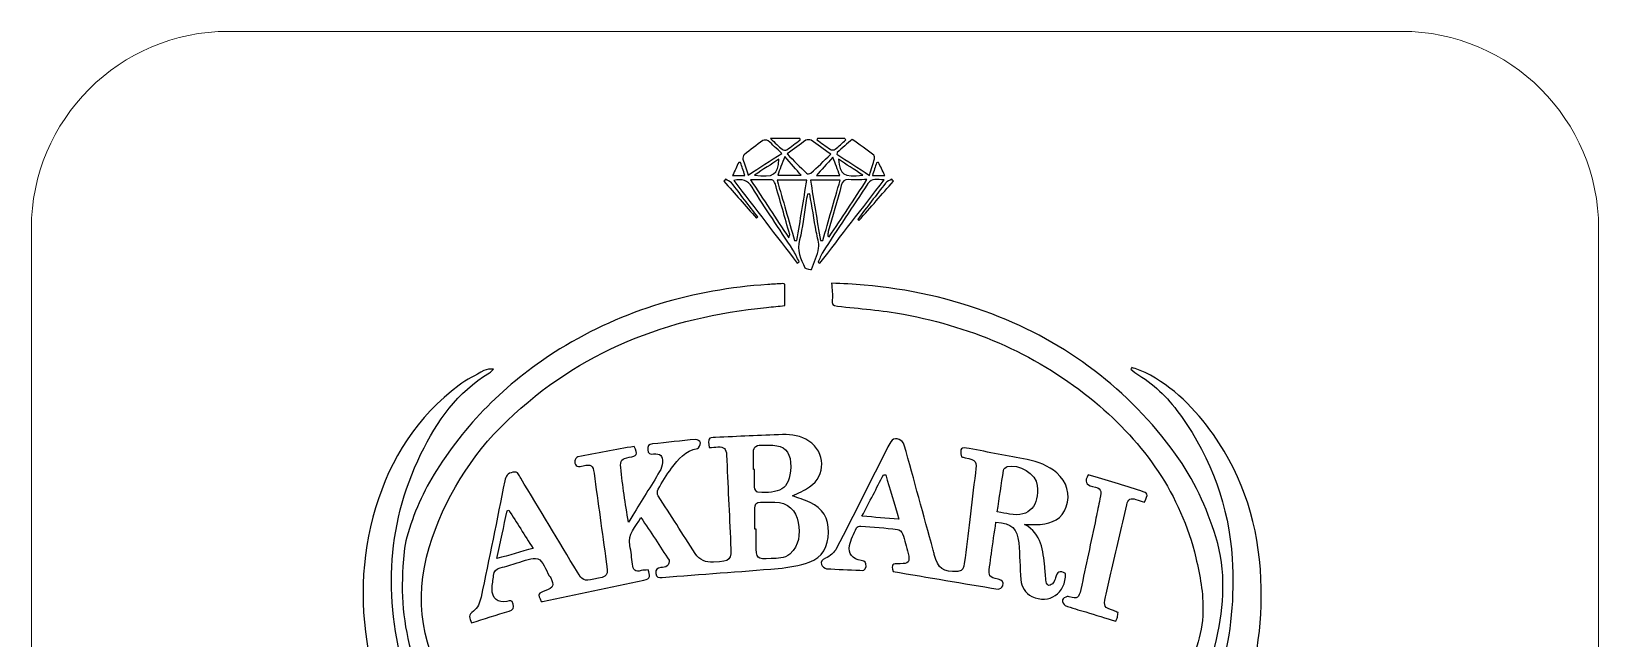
# Model space of a CAD drawing. Header units: millimetres. Extents: x -397.7 to -347.9, y -110.1 to -60.3.
# Drawn here: x -397.68 to -347.88, y -79.57 to -60.28 of the extents above; entities that cross this region are included whole.
import ezdxf

# ---------------------------------------------------------------- set-up
doc = ezdxf.new("R2010")
doc.units = ezdxf.units.MM
doc.header["$MEASUREMENT"] = 0
doc.layers.add('Layer 1', color=7, linetype='Continuous')

msp = doc.modelspace()

# ---------------------------------------------------------------- linework, layer by layer
at = {"layer": 'Layer 1', "color": 250, "lineweight": 18}
msp.add_open_spline([(-391.4236, -60.2835), (-391.4236, -60.2835), (-354.1362, -60.2835), (-354.1362, -60.2835), (-350.6903, -60.2835), (-347.8799, -63.0939), (-347.8799, -66.5398), (-347.8799, -66.5398), (-347.8799, -103.8272), (-347.8799, -103.8272), (-347.8799, -107.2731), (-350.6903, -110.0835), (-354.1362, -110.0835), (-354.1362, -110.0835), (-391.4236, -110.0835), (-391.4236, -110.0835), (-394.8695, -110.0835), (-397.6799, -107.2731), (-397.6799, -103.8272), (-397.6799, -103.8272), (-397.6799, -66.5398), (-397.6799, -66.5398), (-397.6799, -63.0939), (-394.8695, -60.2835), (-391.4236, -60.2835)], degree=3, knots=[0, 0, 0, 0, 0.125, 0.125, 0.125, 0.25, 0.25, 0.25, 0.375, 0.375, 0.375, 0.5, 0.5, 0.5, 0.625, 0.625, 0.625, 0.75, 0.75, 0.75, 0.875, 0.875, 0.875, 1, 1, 1, 1], dxfattribs=at)
msp.add_open_spline([(-391.4236, -60.2835), (-391.4236, -60.2835), (-354.1362, -60.2835), (-354.1362, -60.2835), (-350.6903, -60.2835), (-347.8799, -63.0939), (-347.8799, -66.5398), (-347.8799, -66.5398), (-347.8799, -103.8272), (-347.8799, -103.8272), (-347.8799, -107.2731), (-350.6903, -110.0835), (-354.1362, -110.0835), (-354.1362, -110.0835), (-391.4236, -110.0835), (-391.4236, -110.0835), (-394.8695, -110.0835), (-397.6799, -107.2731), (-397.6799, -103.8272), (-397.6799, -103.8272), (-397.6799, -66.5398), (-397.6799, -66.5398), (-397.6799, -63.0939), (-394.8695, -60.2835), (-391.4236, -60.2835)], degree=3, knots=[0, 0, 0, 0, 0.125, 0.125, 0.125, 0.25, 0.25, 0.25, 0.375, 0.375, 0.375, 0.5, 0.5, 0.5, 0.625, 0.625, 0.625, 0.75, 0.75, 0.75, 0.875, 0.875, 0.875, 1, 1, 1, 1], dxfattribs=at)
at = {"layer": 'Layer 1', "color": 240}
for points, knots in [([(-373.8377, -64.1591), (-374.206, -64.3972), (-374.538, -64.6121), (-374.8985, -64.8457), (-374.9659, -64.6555), (-375.0265, -64.5036), (-375.0708, -64.3469), (-375.0828, -64.3051), (-375.0617, -64.2294), (-375.0287, -64.2028), (-374.8355, -64.0457), (-374.6375, -63.8943), (-374.4333, -63.7518), (-374.3969, -63.7265), (-374.3062, -63.7306), (-374.2719, -63.7584), (-374.1298, -63.8758), (-373.9995, -64.0073), (-373.8377, -64.1591)], [0, 0, 0, 0, 0.1666667, 0.1666667, 0.1666667, 0.3333333, 0.3333333, 0.3333333, 0.5, 0.5, 0.5, 0.6666667, 0.6666667, 0.6666667, 0.8333333, 0.8333333, 0.8333333, 1, 1, 1, 1]), ([(-373.2476, -63.7301), (-373.3907, -63.8354), (-373.5306, -63.9454), (-373.6797, -64.0424), (-373.7121, -64.0641), (-373.7907, -64.056), (-373.8224, -64.0301), (-373.9382, -63.936), (-374.0432, -63.828), (-374.1944, -63.6859), (-373.8439, -63.6859), (-373.5546, -63.6859), (-373.2651, -63.6859), (-373.2594, -63.7007), (-373.2533, -63.7154), (-373.2476, -63.7301)], [0, 0, 0, 0, 0.2, 0.2, 0.2, 0.4, 0.4, 0.4, 0.6, 0.6, 0.6, 0.8, 0.8, 0.8, 1, 1, 1, 1]), ([(-373.6662, -64.1734), (-373.4502, -64.0167), (-373.2634, -63.8742), (-373.0679, -63.7445), (-373.0284, -63.7183), (-372.9416, -63.7175), (-372.9022, -63.7437), (-372.7014, -63.8766), (-372.509, -64.0223), (-372.2787, -64.1889), (-372.5001, -64.4005), (-372.701, -64.5981), (-372.9098, -64.7868), (-372.9377, -64.8117), (-373.026, -64.8143), (-373.051, -64.7905), (-373.2549, -64.5961), (-373.4504, -64.3923), (-373.6662, -64.1734)], [0, 0, 0, 0, 0.1666667, 0.1666667, 0.1666667, 0.3333333, 0.3333333, 0.3333333, 0.5, 0.5, 0.5, 0.6666667, 0.6666667, 0.6666667, 0.8333333, 0.8333333, 0.8333333, 1, 1, 1, 1]), ([(-372.7026, -63.6835), (-372.4123, -63.6835), (-372.1221, -63.6835), (-371.832, -63.6835), (-371.8223, -63.6995), (-371.8131, -63.7154), (-371.8034, -63.7314), (-371.9142, -63.8321), (-372.0198, -63.9397), (-372.1388, -64.0293), (-372.1744, -64.056), (-372.2615, -64.0526), (-372.3022, -64.0269), (-372.4469, -63.9352), (-372.582, -63.828), (-372.7205, -63.7265), (-372.7146, -63.7122), (-372.7087, -63.6979), (-372.7026, -63.6835)], [0, 0, 0, 0, 0.1666667, 0.1666667, 0.1666667, 0.3333333, 0.3333333, 0.3333333, 0.5, 0.5, 0.5, 0.6666667, 0.6666667, 0.6666667, 0.8333333, 0.8333333, 0.8333333, 1, 1, 1, 1]), ([(-372.0901, -64.1836), (-372.0781, -64.1434), (-372.0785, -64.1349), (-372.0741, -64.1313), (-371.915, -63.9917), (-371.7555, -63.8522), (-371.5961, -63.713), (-371.3683, -63.8812), (-371.1393, -64.0477), (-370.9152, -64.2205), (-370.8916, -64.2384), (-370.8828, -64.2974), (-370.892, -64.3314), (-370.9336, -64.4905), (-370.9839, -64.6477), (-371.0465, -64.8567), (-371.4116, -64.621), (-371.7488, -64.4037), (-372.0901, -64.1836)], [0, 0, 0, 0, 0.1666667, 0.1666667, 0.1666667, 0.3333333, 0.3333333, 0.3333333, 0.5, 0.5, 0.5, 0.6666667, 0.6666667, 0.6666667, 0.8333333, 0.8333333, 0.8333333, 1, 1, 1, 1]), ([(-375.0067, -64.8617), (-375.151, -64.8617), (-375.2518, -64.8617), (-375.3974, -64.8617), (-375.3255, -64.7066), (-375.2654, -64.5768), (-375.2049, -64.4468), (-375.1844, -64.4476), (-375.1641, -64.4484), (-375.1437, -64.4492), (-375.1019, -64.5748), (-375.0604, -64.7), (-375.0067, -64.8617)], [0, 0, 0, 0, 0.25, 0.25, 0.25, 0.5, 0.5, 0.5, 0.75, 0.75, 0.75, 1, 1, 1, 1]), ([(-374.7053, -64.851), (-374.4201, -64.6652), (-374.1817, -64.5106), (-373.9246, -64.3437), (-373.9543, -64.8384), (-374.096, -64.9329), (-374.7053, -64.851)], [0, 0, 0, 0, 0.5, 0.5, 0.5, 1, 1, 1, 1]), ([(-373.7433, -64.2535), (-373.5415, -64.4864), (-373.3774, -64.6755), (-373.2206, -64.8559), (-373.4333, -64.8559), (-373.6821, -64.8559), (-373.9653, -64.8559), (-373.8959, -64.6677), (-373.8312, -64.4921), (-373.7433, -64.2535)], [0, 0, 0, 0, 0.3333333, 0.3333333, 0.3333333, 0.6666667, 0.6666667, 0.6666667, 1, 1, 1, 1]), ([(-372.2104, -64.2818), (-372.1317, -64.4918), (-372.0672, -64.6636), (-371.9934, -64.8609), (-372.2751, -64.8609), (-372.5246, -64.8609), (-372.7357, -64.8609), (-372.5779, -64.6874), (-372.41, -64.502), (-372.2104, -64.2818)], [0, 0, 0, 0, 0.3333333, 0.3333333, 0.3333333, 0.6666667, 0.6666667, 0.6666667, 1, 1, 1, 1]), ([(-371.2604, -64.8518), (-371.8738, -64.9247), (-371.9905, -64.8453), (-372.0366, -64.3411), (-371.7792, -64.5106), (-371.5442, -64.6652), (-371.2604, -64.8518)], [0, 0, 0, 0, 0.5, 0.5, 0.5, 1, 1, 1, 1]), ([(-370.559, -64.8604), (-370.7154, -64.8604), (-370.822, -64.8604), (-370.9576, -64.8604), (-370.9083, -64.7099), (-370.8668, -64.5821), (-370.8257, -64.4549), (-370.8045, -64.4508), (-370.7837, -64.4471), (-370.7626, -64.4434), (-370.6997, -64.5719), (-370.6371, -64.7008), (-370.559, -64.8604)], [0, 0, 0, 0, 0.25, 0.25, 0.25, 0.5, 0.5, 0.5, 0.75, 0.75, 0.75, 1, 1, 1, 1]), ([(-375.6259, -64.9815), (-375.5622, -65.0184), (-375.4805, -65.0404), (-375.438, -65.0942), (-375.1536, -65.4518), (-374.8775, -65.8164), (-374.599, -66.1785), (-374.6134, -66.1909), (-374.6277, -66.2033), (-374.6421, -66.2155), (-374.9858, -65.8246), (-375.3296, -65.4333), (-375.6735, -65.0425), (-375.6574, -65.0221), (-375.6417, -65.0021), (-375.6259, -64.9815)], [0, 0, 0, 0, 0.2, 0.2, 0.2, 0.4, 0.4, 0.4, 0.6, 0.6, 0.6, 0.8, 0.8, 0.8, 1, 1, 1, 1]), ([(-375.3628, -65.0241), (-375.0804, -64.9512), (-374.9204, -65.0123), (-374.7806, -65.2353), (-374.3611, -65.906), (-373.9132, -66.5592), (-373.4808, -67.2222), (-373.4034, -67.3408), (-373.3484, -67.4743), (-373.2833, -67.6011), (-373.3039, -67.6143), (-373.3243, -67.6275), (-373.3449, -67.6408), (-374.0117, -66.7762), (-374.6783, -65.9117), (-375.3628, -65.0241)], [0, 0, 0, 0, 0.2, 0.2, 0.2, 0.4, 0.4, 0.4, 0.6, 0.6, 0.6, 0.8, 0.8, 0.8, 1, 1, 1, 1]), ([(-373.6118, -66.8437), (-374.0233, -66.2194), (-374.408, -65.6359), (-374.829, -64.9971), (-374.5647, -64.9971), (-374.356, -64.9918), (-374.1482, -65.0029), (-374.1115, -65.0045), (-374.06, -65.0707), (-374.0467, -65.1167), (-373.8887, -65.6548), (-373.7369, -66.1952), (-373.5842, -66.7351), (-373.5813, -66.7462), (-373.5903, -66.761), (-373.6118, -66.8437)], [0, 0, 0, 0, 0.2, 0.2, 0.2, 0.4, 0.4, 0.4, 0.6, 0.6, 0.6, 0.8, 0.8, 0.8, 1, 1, 1, 1]), ([(-373.9838, -65.0048), (-373.6596, -65.0048), (-373.3715, -65.0048), (-373.039, -65.0048), (-373.1459, -65.6564), (-373.2498, -66.2899), (-373.3537, -66.9234), (-373.3796, -66.9242), (-373.4055, -66.9251), (-373.4312, -66.9259), (-373.6133, -66.2929), (-373.7956, -65.66), (-373.9838, -65.0048)], [0, 0, 0, 0, 0.25, 0.25, 0.25, 0.5, 0.5, 0.5, 0.75, 0.75, 0.75, 1, 1, 1, 1]), ([(-372.9262, -65.0102), (-372.6023, -65.0102), (-372.3094, -65.0102), (-371.9799, -65.0102), (-372.1693, -65.6666), (-372.3506, -66.2962), (-372.5321, -66.9259), (-372.557, -66.9267), (-372.5822, -66.9273), (-372.6072, -66.9277), (-372.7123, -66.2955), (-372.8174, -65.6634), (-372.9262, -65.0102)], [0, 0, 0, 0, 0.25, 0.25, 0.25, 0.5, 0.5, 0.5, 0.75, 0.75, 0.75, 1, 1, 1, 1]), ([(-370.5806, -64.9992), (-371.2863, -65.9133), (-371.9559, -66.7818), (-372.6256, -67.6499), (-372.6443, -67.6397), (-372.6632, -67.6295), (-372.6819, -67.6191), (-372.6328, -67.5101), (-372.5972, -67.3921), (-372.5327, -67.2933), (-372.0589, -66.5662), (-371.578, -65.8437), (-371.1014, -65.1183), (-370.9771, -64.9287), (-370.8057, -65.0029), (-370.5806, -64.9992)], [0, 0, 0, 0, 0.2, 0.2, 0.2, 0.4, 0.4, 0.4, 0.6, 0.6, 0.6, 0.8, 0.8, 0.8, 1, 1, 1, 1]), ([(-371.1289, -64.993), (-371.553, -65.6359), (-371.9394, -66.2219), (-372.3262, -66.8079), (-372.3427, -66.8019), (-372.3589, -66.7954), (-372.3754, -66.789), (-372.3698, -66.7404), (-372.3702, -66.6903), (-372.3573, -66.6438), (-372.2204, -66.1562), (-372.0781, -65.6703), (-371.9446, -65.1821), (-371.9082, -65.049), (-371.8495, -64.9804), (-371.7004, -64.9906), (-371.5275, -65.0021), (-371.3531, -64.993), (-371.1289, -64.993)], [0, 0, 0, 0, 0.1666667, 0.1666667, 0.1666667, 0.3333333, 0.3333333, 0.3333333, 0.5, 0.5, 0.5, 0.6666667, 0.6666667, 0.6666667, 0.8333333, 0.8333333, 0.8333333, 1, 1, 1, 1]), ([(-371.4231, -66.2539), (-371.1286, -65.8699), (-370.8372, -65.484), (-370.5372, -65.1047), (-370.4912, -65.0466), (-370.4064, -65.0196), (-370.3398, -64.9783), (-370.3225, -65), (-370.3057, -65.0221), (-370.2886, -65.0438), (-370.6539, -65.4599), (-371.0191, -65.8757), (-371.3843, -66.2921), (-371.3971, -66.2793), (-371.4103, -66.2665), (-371.4231, -66.2539)], [0, 0, 0, 0, 0.2, 0.2, 0.2, 0.4, 0.4, 0.4, 0.6, 0.6, 0.6, 0.8, 0.8, 0.8, 1, 1, 1, 1]), ([(-372.9472, -65.4485), (-372.8777, -65.8499), (-372.8079, -66.2512), (-372.739, -66.6527), (-372.7097, -66.8239), (-372.64, -67.0024), (-372.6654, -67.1654), (-372.7018, -67.3981), (-372.8063, -67.6206), (-372.895, -67.8421), (-372.8989, -67.8522), (-373.0764, -67.8325), (-373.0981, -67.7891), (-373.2373, -67.5124), (-373.3636, -67.2418), (-373.2705, -66.8998), (-373.1667, -66.5196), (-373.1365, -66.1196), (-373.0727, -65.7284), (-373.0575, -65.635), (-373.0356, -65.5429), (-373.0168, -65.4505), (-372.9936, -65.4501), (-372.9704, -65.4493), (-372.9472, -65.4485)], [0, 0, 0, 0, 0.125, 0.125, 0.125, 0.25, 0.25, 0.25, 0.375, 0.375, 0.375, 0.5, 0.5, 0.5, 0.625, 0.625, 0.625, 0.75, 0.75, 0.75, 0.875, 0.875, 0.875, 1, 1, 1, 1]), ([(-372.2523, -68.2833), (-371.9042, -68.3015), (-371.5581, -68.3081), (-371.2142, -68.3393), (-369.8227, -68.4661), (-368.4675, -68.7605), (-367.1599, -69.2592), (-364.777, -70.1682), (-362.8252, -71.6456), (-361.3242, -73.7094), (-360.7424, -74.5092), (-360.3405, -75.3974), (-360.0426, -76.3408), (-359.6997, -77.4279), (-359.7929, -78.5109), (-360.0191, -79.5949), (-360.322, -81.0461), (-361.1021, -82.2419), (-362.0412, -83.357), (-362.8221, -84.2842), (-363.7367, -85.0529), (-364.6998, -85.7795), (-365.9758, -86.7423), (-367.2327, -87.7313), (-368.481, -88.7295), (-369.4793, -89.5279), (-370.458, -90.3516), (-371.435, -91.1765), (-371.7099, -91.4083), (-371.943, -91.6889), (-372.2071, -91.9345), (-372.3538, -92.0704), (-372.3419, -92.1807), (-372.2492, -92.3469), (-371.6442, -93.4315), (-371.3951, -94.5876), (-371.5973, -95.8249), (-371.7504, -96.76), (-372.1711, -97.5757), (-372.727, -98.3295), (-372.8059, -98.4369), (-372.9107, -98.4333), (-372.9886, -98.3289), (-373.6159, -97.4906), (-374.0621, -96.5746), (-374.1677, -95.5183), (-374.2823, -94.373), (-374.0182, -93.3076), (-373.4599, -92.3114), (-373.3829, -92.174), (-373.3738, -92.0797), (-373.4946, -91.9702), (-374.225, -91.3076), (-374.9213, -90.6029), (-375.687, -89.984), (-377.4924, -88.5246), (-379.3239, -87.0966), (-381.1584, -85.6738), (-381.813, -85.1662), (-382.4773, -84.6732), (-383.0444, -84.066), (-384.0799, -82.957), (-385.0203, -81.7856), (-385.5084, -80.3143), (-385.8364, -79.3252), (-385.9482, -78.3122), (-385.8716, -77.2772), (-385.8486, -76.9666), (-385.8338, -76.6478), (-385.7511, -76.3505), (-385.5422, -75.5979), (-385.22, -74.8875), (-384.8047, -74.2267), (-383.8031, -72.6333), (-382.4796, -71.3585), (-380.8828, -70.3716), (-378.8596, -69.1212), (-376.6405, -68.4852), (-374.2772, -68.3229), (-374.1176, -68.3119), (-373.958, -68.303), (-373.7982, -68.295), (-373.779, -68.2939), (-373.7593, -68.3053), (-373.7436, -68.3096), (-373.7436, -68.532), (-373.7436, -68.7497), (-373.7436, -68.9927), (-373.9251, -69.0113), (-374.1216, -69.0317), (-374.3183, -69.0511), (-377.4541, -69.3595), (-380.2579, -70.4398), (-382.5591, -72.6487), (-383.7282, -73.7712), (-384.5573, -75.1124), (-385.0347, -76.6714), (-385.5513, -78.3584), (-385.2666, -79.9048), (-384.3045, -81.3594), (-383.3848, -82.7501), (-382.2249, -83.9131), (-380.9124, -84.9223), (-379.3312, -86.138), (-377.6959, -87.2837), (-376.1349, -88.5246), (-375.0539, -89.3838), (-374.0595, -90.3516), (-373.026, -91.2712), (-372.975, -91.3164), (-372.923, -91.3608), (-372.862, -91.4138), (-372.5115, -91.0902), (-372.1648, -90.7816), (-371.8307, -90.4599), (-370.5251, -89.2027), (-369.0892, -88.1093), (-367.6215, -87.0516), (-366.2231, -86.0437), (-364.8249, -85.0322), (-363.5625, -83.8516), (-362.6087, -82.9598), (-361.7514, -81.9861), (-361.1068, -80.8423), (-360.7339, -80.1801), (-360.4718, -79.4627), (-360.4531, -78.7084), (-360.439, -78.1415), (-360.545, -77.5591), (-360.6785, -77.0029), (-361.1636, -74.9791), (-362.3125, -73.3696), (-363.8915, -72.0525), (-365.661, -70.576), (-367.7114, -69.6919), (-369.9629, -69.2691), (-370.6566, -69.1387), (-371.3652, -69.0874), (-372.068, -69.0109), (-372.2148, -68.9949), (-372.2532, -68.9577), (-372.2334, -68.8058), (-372.2127, -68.6456), (-372.2427, -68.479), (-372.2523, -68.2833)], [0, 0, 0, 0, 0.0208333, 0.0208333, 0.0208333, 0.0416667, 0.0416667, 0.0416667, 0.0625, 0.0625, 0.0625, 0.0833333, 0.0833333, 0.0833333, 0.1041667, 0.1041667, 0.1041667, 0.125, 0.125, 0.125, 0.1458333, 0.1458333, 0.1458333, 0.1666667, 0.1666667, 0.1666667, 0.1875, 0.1875, 0.1875, 0.2083333, 0.2083333, 0.2083333, 0.2291667, 0.2291667, 0.2291667, 0.25, 0.25, 0.25, 0.2708333, 0.2708333, 0.2708333, 0.2916667, 0.2916667, 0.2916667, 0.3125, 0.3125, 0.3125, 0.3333333, 0.3333333, 0.3333333, 0.3541667, 0.3541667, 0.3541667, 0.375, 0.375, 0.375, 0.3958333, 0.3958333, 0.3958333, 0.4166667, 0.4166667, 0.4166667, 0.4375, 0.4375, 0.4375, 0.4583333, 0.4583333, 0.4583333, 0.4791667, 0.4791667, 0.4791667, 0.5, 0.5, 0.5, 0.5208333, 0.5208333, 0.5208333, 0.5416667, 0.5416667, 0.5416667, 0.5625, 0.5625, 0.5625, 0.5833333, 0.5833333, 0.5833333, 0.6041667, 0.6041667, 0.6041667, 0.625, 0.625, 0.625, 0.6458333, 0.6458333, 0.6458333, 0.6666667, 0.6666667, 0.6666667, 0.6875, 0.6875, 0.6875, 0.7083333, 0.7083333, 0.7083333, 0.7291667, 0.7291667, 0.7291667, 0.75, 0.75, 0.75, 0.7708333, 0.7708333, 0.7708333, 0.7916667, 0.7916667, 0.7916667, 0.8125, 0.8125, 0.8125, 0.8333333, 0.8333333, 0.8333333, 0.8541667, 0.8541667, 0.8541667, 0.875, 0.875, 0.875, 0.8958333, 0.8958333, 0.8958333, 0.9166667, 0.9166667, 0.9166667, 0.9375, 0.9375, 0.9375, 0.9583333, 0.9583333, 0.9583333, 0.9791667, 0.9791667, 0.9791667, 1, 1, 1, 1]), ([(-380.0322, -93.0108), (-379.7743, -92.6962), (-379.5168, -92.3813), (-379.2358, -92.0384), (-379.4155, -91.9986), (-379.5666, -91.9649), (-379.7176, -91.9309), (-380.7111, -91.7096), (-381.6604, -91.3887), (-382.4381, -90.6953), (-382.8928, -90.2902), (-383.1738, -89.7971), (-383.1805, -89.1672), (-383.1812, -89.0913), (-383.2494, -88.9905), (-383.3162, -88.9442), (-384.9283, -87.8229), (-385.59, -86.2516), (-385.5151, -84.3286), (-385.5143, -84.3088), (-385.5048, -84.2893), (-385.4943, -84.2512), (-385.4313, -84.2464), (-385.3642, -84.2397), (-385.2974, -84.2373), (-385.23, -84.2345), (-385.1624, -84.2366), (-385.0394, -84.2366), (-385.1, -84.1275), (-385.1291, -84.0551), (-385.1751, -83.9957), (-386.0364, -82.8843), (-386.6276, -81.647), (-386.9152, -80.2685), (-387.2556, -78.6378), (-387.2206, -77.0086), (-386.7425, -75.4185), (-386.2719, -73.8536), (-385.4215, -72.5116), (-384.09, -71.5191), (-383.8469, -71.3378), (-383.5675, -71.2037), (-383.2994, -71.0583), (-383.2133, -71.0118), (-383.1091, -70.999), (-382.9911, -71.013), (-383.035, -71.0524), (-383.0736, -71.1001), (-383.1232, -71.1298), (-384.1434, -71.7392), (-384.7919, -72.6651), (-385.2993, -73.7042), (-386.4491, -76.06), (-386.483, -78.4877), (-385.7223, -80.9537), (-385.4127, -81.9578), (-384.9333, -82.8818), (-384.2947, -83.7198), (-384.2704, -83.7519), (-384.252, -83.7887), (-384.2114, -83.8544), (-384.3472, -83.8645), (-384.463, -83.8601), (-384.5711, -83.8872), (-384.6254, -83.9008), (-384.7088, -83.9761), (-384.7054, -84.0169), (-384.6334, -84.8041), (-384.6424, -85.6056), (-384.3443, -86.3566), (-383.9886, -87.253), (-383.3716, -87.9355), (-382.581, -88.4687), (-382.4574, -88.5518), (-382.3837, -88.6341), (-382.3663, -88.7926), (-382.2621, -89.7418), (-381.6968, -90.3769), (-380.9048, -90.8243), (-380.1624, -91.2437), (-379.3632, -91.5235), (-378.517, -91.6585), (-378.4612, -91.6673), (-378.4089, -91.6984), (-378.3113, -91.7363), (-378.6392, -91.9765), (-378.9561, -92.1679), (-379.1265, -92.5403), (-378.9108, -92.5856), (-378.7151, -92.6163), (-378.5256, -92.6682), (-378.2579, -92.7419), (-377.9961, -92.8365), (-377.7288, -92.9112), (-377.589, -92.95), (-377.5448, -93.0142), (-377.5683, -93.1638), (-377.6397, -93.6166), (-377.6199, -94.0676), (-377.4612, -94.5017), (-377.2885, -94.9745), (-376.9825, -95.3438), (-376.5546, -95.6107), (-376.5144, -95.6358), (-376.4795, -95.6686), (-376.4314, -95.7067), (-376.7696, -96.0734), (-377.0552, -96.4611), (-377.1386, -96.9729), (-376.9174, -97.0102), (-376.7048, -97.0318), (-376.4996, -97.0832), (-375.7403, -97.2734), (-375.225, -97.7618), (-374.8118, -98.4116), (-374.465, -98.9571), (-374.0371, -99.4473), (-373.4947, -99.8188), (-373.0019, -100.1563), (-372.7301, -100.1512), (-372.2367, -99.8196), (-371.6405, -99.4194), (-371.2006, -98.8687), (-370.8217, -98.2786), (-370.38, -97.59), (-369.7799, -97.1788), (-368.9867, -97.0305), (-368.9182, -97.0181), (-368.8484, -97.015), (-368.7791, -97.0086), (-368.7196, -97.003), (-368.6598, -96.999), (-368.577, -96.9926), (-368.6832, -96.4722), (-368.9411, -96.0642), (-369.2647, -95.7462), (-368.9957, -95.4708), (-368.7056, -95.2358), (-368.4946, -94.9441), (-368.1557, -94.4754), (-368.0822, -93.9246), (-368.1347, -93.352), (-368.177, -92.8853), (-368.2577, -92.998), (-367.8013, -92.8442), (-367.4608, -92.7295), (-367.1023, -92.6682), (-366.752, -92.5824), (-366.7075, -92.5711), (-366.6649, -92.5536), (-366.6092, -92.5347), (-366.7655, -92.1647), (-367.0871, -91.9773), (-367.4252, -91.7355), (-367.3066, -91.694), (-367.2418, -91.6609), (-367.1735, -91.6488), (-366.2604, -91.491), (-365.3943, -91.1968), (-364.6143, -90.6945), (-363.919, -90.247), (-363.4358, -89.6383), (-363.36, -88.7783), (-363.3472, -88.6336), (-363.2772, -88.5622), (-363.1668, -88.4878), (-362.3529, -87.9375), (-361.7202, -87.2334), (-361.3605, -86.3072), (-361.1327, -85.7211), (-361.1165, -85.0974), (-361.0477, -84.4832), (-361.0441, -84.4488), (-361.0446, -84.4136), (-361.0433, -84.3789), (-361.0382, -84.2271), (-360.9745, -84.031), (-361.0456, -83.9363), (-361.1111, -83.8496), (-361.3221, -83.8724), (-361.4973, -83.842), (-361.4637, -83.7839), (-361.4357, -83.7249), (-361.3981, -83.6732), (-359.9563, -81.689), (-359.3765, -79.4652), (-359.5255, -77.0299), (-359.6278, -75.3657), (-360.187, -73.8692), (-361.1384, -72.5137), (-361.5037, -71.9929), (-361.9408, -71.537), (-362.4939, -71.205), (-362.5826, -71.1517), (-362.6606, -71.0797), (-362.7432, -71.0164), (-362.7317, -70.9966), (-362.72, -70.977), (-362.7085, -70.9571), (-362.5695, -71.0109), (-362.4252, -71.0543), (-362.2921, -71.1203), (-361.3818, -71.5698), (-360.7012, -72.2744), (-360.1225, -73.0908), (-359.149, -74.4652), (-358.6871, -76.0041), (-358.6104, -77.6782), (-358.5417, -79.176), (-358.7638, -80.6162), (-359.3581, -81.9954), (-359.6619, -82.701), (-360.0506, -83.3562), (-360.5274, -83.9594), (-360.5805, -84.0263), (-360.6213, -84.1028), (-360.6948, -84.2169), (-360.5122, -84.2288), (-360.3783, -84.2374), (-360.1864, -84.2501), (-360.2102, -84.6803), (-360.1977, -85.1122), (-360.2645, -85.5316), (-360.4894, -86.9512), (-361.1696, -88.1003), (-362.3753, -88.9126), (-362.5011, -88.9973), (-362.5551, -89.086), (-362.5554, -89.2487), (-362.5575, -89.837), (-362.8472, -90.2941), (-363.2692, -90.6772), (-363.9469, -91.2924), (-364.7677, -91.6209), (-365.6393, -91.8423), (-365.9127, -91.9118), (-366.1893, -91.9673), (-366.4946, -92.0357), (-366.2172, -92.3738), (-365.957, -92.6907), (-365.6561, -93.0574), (-365.7952, -93.0662), (-365.8651, -93.075), (-365.9351, -93.0745), (-366.3691, -93.0683), (-366.7939, -93.1162), (-367.1995, -93.2832), (-367.327, -93.336), (-367.3821, -93.4043), (-367.3653, -93.5665), (-367.279, -94.415), (-367.4349, -95.1898), (-368.1118, -95.7841), (-368.1587, -95.8252), (-368.2125, -95.8577), (-368.2617, -95.8963), (-368.3091, -95.9336), (-368.3547, -95.9736), (-368.3979, -96.0099), (-368.2666, -96.2166), (-368.141, -96.4067), (-368.0239, -96.6018), (-367.978, -96.679), (-367.9452, -96.7648), (-367.916, -96.8498), (-367.7846, -97.2348), (-367.8328, -97.3172), (-368.2221, -97.397), (-368.7237, -97.5001), (-369.2192, -97.6395), (-369.6004, -97.9944), (-369.8198, -98.1986), (-369.9729, -98.4739), (-370.1567, -98.7166), (-370.6067, -99.312), (-371.0858, -99.8814), (-371.7112, -100.3022), (-371.905, -100.4325), (-372.1327, -100.5116), (-372.3446, -100.6156), (-372.7014, -100.7901), (-373.0479, -100.7466), (-373.4113, -100.6118), (-374.0326, -100.3817), (-374.5136, -99.9685), (-374.933, -99.4803), (-375.2629, -99.0962), (-375.5723, -98.6925), (-375.865, -98.2794), (-376.0942, -97.9565), (-376.4037, -97.7542), (-376.7555, -97.6196), (-377.052, -97.5057), (-377.3654, -97.4302), (-377.677, -97.3643), (-377.8233, -97.3331), (-377.857, -97.2662), (-377.8541, -97.1389), (-377.847, -96.8328), (-377.7094, -96.5778), (-377.5436, -96.3335), (-377.474, -96.2312), (-377.3993, -96.1321), (-377.4227, -96.1127), (-377.5817, -95.902), (-377.7388, -95.6898), (-377.9001, -95.4812), (-378.3407, -94.9101), (-378.4253, -94.2509), (-378.3635, -93.5622), (-378.35, -93.412), (-378.3983, -93.3376), (-378.5168, -93.2897), (-378.9218, -93.1258), (-379.3457, -93.0659), (-379.7802, -93.0687), (-379.857, -93.0691), (-379.9339, -93.0687), (-380.0108, -93.0687), (-380.0179, -93.0495), (-380.025, -93.0299), (-380.0322, -93.0108)], [0, 0, 0, 0, 0.0093458, 0.0093458, 0.0093458, 0.0186916, 0.0186916, 0.0186916, 0.0280374, 0.0280374, 0.0280374, 0.0373832, 0.0373832, 0.0373832, 0.046729, 0.046729, 0.046729, 0.0560748, 0.0560748, 0.0560748, 0.0654206, 0.0654206, 0.0654206, 0.0747664, 0.0747664, 0.0747664, 0.0841121, 0.0841121, 0.0841121, 0.0934579, 0.0934579, 0.0934579, 0.1028037, 0.1028037, 0.1028037, 0.1121495, 0.1121495, 0.1121495, 0.1214953, 0.1214953, 0.1214953, 0.1308411, 0.1308411, 0.1308411, 0.1401869, 0.1401869, 0.1401869, 0.1495327, 0.1495327, 0.1495327, 0.1588785, 0.1588785, 0.1588785, 0.1682243, 0.1682243, 0.1682243, 0.1775701, 0.1775701, 0.1775701, 0.1869159, 0.1869159, 0.1869159, 0.1962617, 0.1962617, 0.1962617, 0.2056075, 0.2056075, 0.2056075, 0.2149533, 0.2149533, 0.2149533, 0.2242991, 0.2242991, 0.2242991, 0.2336449, 0.2336449, 0.2336449, 0.2429907, 0.2429907, 0.2429907, 0.2523364, 0.2523364, 0.2523364, 0.2616822, 0.2616822, 0.2616822, 0.271028, 0.271028, 0.271028, 0.2803738, 0.2803738, 0.2803738, 0.2897196, 0.2897196, 0.2897196, 0.2990654, 0.2990654, 0.2990654, 0.3084112, 0.3084112, 0.3084112, 0.317757, 0.317757, 0.317757, 0.3271028, 0.3271028, 0.3271028, 0.3364486, 0.3364486, 0.3364486, 0.3457944, 0.3457944, 0.3457944, 0.3551402, 0.3551402, 0.3551402, 0.364486, 0.364486, 0.364486, 0.3738318, 0.3738318, 0.3738318, 0.3831776, 0.3831776, 0.3831776, 0.3925234, 0.3925234, 0.3925234, 0.4018692, 0.4018692, 0.4018692, 0.411215, 0.411215, 0.411215, 0.4205607, 0.4205607, 0.4205607, 0.4299065, 0.4299065, 0.4299065, 0.4392523, 0.4392523, 0.4392523, 0.4485981, 0.4485981, 0.4485981, 0.4579439, 0.4579439, 0.4579439, 0.4672897, 0.4672897, 0.4672897, 0.4766355, 0.4766355, 0.4766355, 0.4859813, 0.4859813, 0.4859813, 0.4953271, 0.4953271, 0.4953271, 0.5046729, 0.5046729, 0.5046729, 0.5140187, 0.5140187, 0.5140187, 0.5233645, 0.5233645, 0.5233645, 0.5327103, 0.5327103, 0.5327103, 0.5420561, 0.5420561, 0.5420561, 0.5514019, 0.5514019, 0.5514019, 0.5607477, 0.5607477, 0.5607477, 0.5700935, 0.5700935, 0.5700935, 0.5794393, 0.5794393, 0.5794393, 0.588785, 0.588785, 0.588785, 0.5981308, 0.5981308, 0.5981308, 0.6074766, 0.6074766, 0.6074766, 0.6168224, 0.6168224, 0.6168224, 0.6261682, 0.6261682, 0.6261682, 0.635514, 0.635514, 0.635514, 0.6448598, 0.6448598, 0.6448598, 0.6542056, 0.6542056, 0.6542056, 0.6635514, 0.6635514, 0.6635514, 0.6728972, 0.6728972, 0.6728972, 0.682243, 0.682243, 0.682243, 0.6915888, 0.6915888, 0.6915888, 0.7009346, 0.7009346, 0.7009346, 0.7102804, 0.7102804, 0.7102804, 0.7196262, 0.7196262, 0.7196262, 0.728972, 0.728972, 0.728972, 0.7383178, 0.7383178, 0.7383178, 0.7476636, 0.7476636, 0.7476636, 0.7570093, 0.7570093, 0.7570093, 0.7663551, 0.7663551, 0.7663551, 0.7757009, 0.7757009, 0.7757009, 0.7850467, 0.7850467, 0.7850467, 0.7943925, 0.7943925, 0.7943925, 0.8037383, 0.8037383, 0.8037383, 0.8130841, 0.8130841, 0.8130841, 0.8224299, 0.8224299, 0.8224299, 0.8317757, 0.8317757, 0.8317757, 0.8411215, 0.8411215, 0.8411215, 0.8504673, 0.8504673, 0.8504673, 0.8598131, 0.8598131, 0.8598131, 0.8691589, 0.8691589, 0.8691589, 0.8785047, 0.8785047, 0.8785047, 0.8878505, 0.8878505, 0.8878505, 0.8971963, 0.8971963, 0.8971963, 0.9065421, 0.9065421, 0.9065421, 0.9158879, 0.9158879, 0.9158879, 0.9252336, 0.9252336, 0.9252336, 0.9345794, 0.9345794, 0.9345794, 0.9439252, 0.9439252, 0.9439252, 0.953271, 0.953271, 0.953271, 0.9626168, 0.9626168, 0.9626168, 0.9719626, 0.9719626, 0.9719626, 0.9813084, 0.9813084, 0.9813084, 0.9906542, 0.9906542, 0.9906542, 1, 1, 1, 1]), ([(-376.1385, -73.4997), (-376.1826, -73.2029), (-376.1785, -73.1925), (-375.9372, -73.1814), (-375.2287, -73.1483), (-374.52, -73.1176), (-373.8112, -73.0902), (-373.5144, -73.0787), (-373.2296, -73.1273), (-372.9752, -73.2959), (-372.4404, -73.6499), (-372.4219, -74.3895), (-372.9496, -74.7522), (-373.1191, -74.8686), (-373.3168, -74.9441), (-373.4969, -75.0359), (-373.3163, -75.1031), (-373.1216, -75.1628), (-372.938, -75.2465), (-372.5353, -75.4291), (-372.3411, -75.7471), (-372.3501, -76.1917), (-372.3589, -76.6368), (-372.5353, -76.9933), (-372.9615, -77.1434), (-373.2769, -77.2543), (-373.619, -77.3116), (-373.9534, -77.3403), (-375.1787, -77.4461), (-376.4062, -77.528), (-377.6322, -77.6246), (-377.7449, -77.6337), (-377.817, -77.6422), (-377.8343, -77.499), (-377.8501, -77.3666), (-377.7941, -77.3243), (-377.6779, -77.3118), (-377.6098, -77.3041), (-377.5269, -77.3023), (-377.4806, -77.2627), (-377.4373, -77.2259), (-377.3959, -77.1188), (-377.4183, -77.0836), (-377.7006, -76.6389), (-377.9946, -76.2017), (-378.3117, -75.7231), (-378.4762, -76.0332), (-378.7408, -76.2443), (-378.6626, -76.6109), (-378.6207, -76.8076), (-378.6046, -77.01), (-378.5831, -77.2105), (-378.5646, -77.3851), (-378.4875, -77.4617), (-378.3053, -77.4114), (-378.2342, -77.3921), (-378.1567, -77.3961), (-378.0859, -77.3898), (-378.0135, -77.562), (-377.9919, -77.6723), (-378.2179, -77.7179), (-379.2932, -77.934), (-380.3658, -78.1644), (-381.4396, -78.3893), (-381.4524, -78.392), (-381.4667, -78.3881), (-381.4804, -78.3872), (-381.5955, -78.1412), (-381.5915, -78.1314), (-381.3369, -78.0462), (-381.0934, -77.9644), (-381.0536, -77.8644), (-381.1768, -77.6431), (-381.1904, -77.619), (-381.2064, -77.5959), (-381.2213, -77.5726), (-381.3396, -77.3856), (-381.4208, -77.1015), (-381.5865, -77.0378), (-381.762, -76.9707), (-382.0194, -77.1078), (-382.2389, -77.1648), (-382.4202, -77.2115), (-382.5959, -77.2808), (-382.7784, -77.3226), (-382.9149, -77.3538), (-382.978, -77.4266), (-382.9908, -77.5606), (-383.0046, -77.7056), (-383.038, -77.8499), (-383.0401, -77.9947), (-383.0445, -78.2922), (-382.8609, -78.4423), (-382.569, -78.3869), (-382.4766, -78.3692), (-382.3967, -78.3289), (-382.3656, -78.471), (-382.3372, -78.6005), (-382.3727, -78.6562), (-382.5014, -78.694), (-382.8989, -78.8121), (-383.2923, -78.9435), (-383.6934, -79.0719), (-383.7604, -78.9174), (-383.8072, -78.819), (-383.628, -78.6959), (-383.5049, -78.6111), (-383.4251, -78.4158), (-383.3912, -78.2559), (-383.1302, -77.0254), (-382.8828, -75.7922), (-382.6384, -74.5581), (-382.6072, -74.4011), (-382.5428, -74.3205), (-382.3811, -74.2851), (-382.2033, -74.2461), (-382.1844, -74.3851), (-382.1294, -74.475), (-381.527, -75.4676), (-380.9281, -76.4621), (-380.3305, -77.4573), (-380.1695, -77.7255), (-380.1287, -77.7469), (-379.8082, -77.6838), (-379.3451, -77.5925), (-379.3487, -77.5929), (-379.4132, -77.1296), (-379.5446, -76.1929), (-379.6717, -75.2555), (-379.8011, -74.3184), (-379.8365, -74.0605), (-379.8854, -74.0243), (-380.1443, -74.0799), (-380.285, -74.11), (-380.4218, -74.14), (-380.4101, -73.9271), (-380.4077, -73.882), (-380.3543, -73.8093), (-380.3142, -73.8013), (-379.7163, -73.6835), (-379.117, -73.5741), (-378.5247, -73.4643), (-378.4097, -73.7412), (-378.4263, -73.7721), (-378.683, -73.8112), (-378.921, -73.8473), (-378.9775, -73.9066), (-378.9522, -74.1392), (-378.8897, -74.7109), (-378.8188, -75.2813), (-378.7008, -75.8676), (-378.6566, -75.7946), (-378.6122, -75.7214), (-378.5675, -75.6486), (-378.2828, -75.187), (-377.9949, -74.7274), (-377.7162, -74.2622), (-377.6652, -74.1777), (-377.6292, -74.0721), (-377.6245, -73.9743), (-377.6147, -73.7576), (-377.6952, -73.6845), (-377.9136, -73.7053), (-378.0245, -73.716), (-378.0838, -73.706), (-378.0941, -73.5781), (-378.1039, -73.4562), (-378.0664, -73.4005), (-377.9409, -73.3878), (-377.4845, -73.3419), (-377.0292, -73.2853), (-376.5724, -73.2442), (-376.5227, -73.2398), (-376.424, -73.3087), (-376.422, -73.3474), (-376.4187, -73.41), (-376.469, -73.5252), (-376.5108, -73.5323), (-376.8992, -73.597), (-377.1247, -73.8714), (-377.3365, -74.1576), (-377.4937, -74.3693), (-377.6326, -74.5956), (-377.7644, -74.8241), (-377.796, -74.8785), (-377.7945, -74.9856), (-377.7609, -75.0385), (-377.3749, -75.6496), (-376.9762, -76.2525), (-376.5884, -76.8627), (-376.4479, -77.0838), (-376.2554, -77.1539), (-376.0043, -77.1387), (-375.4409, -77.1052), (-375.4375, -77.1096), (-375.4619, -76.5473), (-375.5024, -75.6092), (-375.5493, -74.6714), (-375.5887, -73.7332), (-375.5965, -73.5468), (-375.677, -73.4654), (-375.8629, -73.4842), (-375.9512, -73.4933), (-376.0398, -73.4943), (-376.1385, -73.4997)], [0, 0, 0, 0, 0.0147059, 0.0147059, 0.0147059, 0.0294118, 0.0294118, 0.0294118, 0.0441176, 0.0441176, 0.0441176, 0.0588235, 0.0588235, 0.0588235, 0.0735294, 0.0735294, 0.0735294, 0.0882353, 0.0882353, 0.0882353, 0.1029412, 0.1029412, 0.1029412, 0.1176471, 0.1176471, 0.1176471, 0.1323529, 0.1323529, 0.1323529, 0.1470588, 0.1470588, 0.1470588, 0.1617647, 0.1617647, 0.1617647, 0.1764706, 0.1764706, 0.1764706, 0.1911765, 0.1911765, 0.1911765, 0.2058824, 0.2058824, 0.2058824, 0.2205882, 0.2205882, 0.2205882, 0.2352941, 0.2352941, 0.2352941, 0.25, 0.25, 0.25, 0.2647059, 0.2647059, 0.2647059, 0.2794118, 0.2794118, 0.2794118, 0.2941176, 0.2941176, 0.2941176, 0.3088235, 0.3088235, 0.3088235, 0.3235294, 0.3235294, 0.3235294, 0.3382353, 0.3382353, 0.3382353, 0.3529412, 0.3529412, 0.3529412, 0.3676471, 0.3676471, 0.3676471, 0.3823529, 0.3823529, 0.3823529, 0.3970588, 0.3970588, 0.3970588, 0.4117647, 0.4117647, 0.4117647, 0.4264706, 0.4264706, 0.4264706, 0.4411765, 0.4411765, 0.4411765, 0.4558824, 0.4558824, 0.4558824, 0.4705882, 0.4705882, 0.4705882, 0.4852941, 0.4852941, 0.4852941, 0.5, 0.5, 0.5, 0.5147059, 0.5147059, 0.5147059, 0.5294118, 0.5294118, 0.5294118, 0.5441176, 0.5441176, 0.5441176, 0.5588235, 0.5588235, 0.5588235, 0.5735294, 0.5735294, 0.5735294, 0.5882353, 0.5882353, 0.5882353, 0.6029412, 0.6029412, 0.6029412, 0.6176471, 0.6176471, 0.6176471, 0.6323529, 0.6323529, 0.6323529, 0.6470588, 0.6470588, 0.6470588, 0.6617647, 0.6617647, 0.6617647, 0.6764706, 0.6764706, 0.6764706, 0.6911765, 0.6911765, 0.6911765, 0.7058824, 0.7058824, 0.7058824, 0.7205882, 0.7205882, 0.7205882, 0.7352941, 0.7352941, 0.7352941, 0.75, 0.75, 0.75, 0.7647059, 0.7647059, 0.7647059, 0.7794118, 0.7794118, 0.7794118, 0.7941176, 0.7941176, 0.7941176, 0.8088235, 0.8088235, 0.8088235, 0.8235294, 0.8235294, 0.8235294, 0.8382353, 0.8382353, 0.8382353, 0.8529412, 0.8529412, 0.8529412, 0.8676471, 0.8676471, 0.8676471, 0.8823529, 0.8823529, 0.8823529, 0.8970588, 0.8970588, 0.8970588, 0.9117647, 0.9117647, 0.9117647, 0.9264706, 0.9264706, 0.9264706, 0.9411765, 0.9411765, 0.9411765, 0.9558824, 0.9558824, 0.9558824, 0.9705882, 0.9705882, 0.9705882, 0.9852941, 0.9852941, 0.9852941, 1, 1, 1, 1]), ([(-366.119, -75.9435), (-365.5718, -76.2492), (-365.5326, -76.7731), (-365.4796, -77.2896), (-365.4631, -77.4486), (-365.4572, -77.6085), (-365.4344, -77.7662), (-365.4276, -77.8122), (-365.372, -77.8902), (-365.3508, -77.8867), (-365.2984, -77.8774), (-365.2438, -77.8372), (-365.2074, -77.7944), (-365.173, -77.7539), (-365.1527, -77.6963), (-365.141, -77.6429), (-365.0975, -77.4423), (-364.9939, -77.3923), (-364.8181, -77.5041), (-364.805, -78.1304), (-365.3445, -78.4965), (-365.8866, -78.2297), (-366.1089, -78.1204), (-366.2168, -77.9307), (-366.2364, -77.6976), (-366.2684, -77.3099), (-366.27, -76.9196), (-366.3068, -76.5323), (-366.3507, -76.0702), (-366.5276, -75.9142), (-367.0293, -75.8716), (-367.0784, -76.2036), (-367.1279, -76.5382), (-367.1763, -76.8726), (-367.1964, -77.0102), (-367.2114, -77.1485), (-367.2307, -77.2864), (-367.2718, -77.5876), (-367.2523, -77.6255), (-366.9573, -77.6824), (-366.8231, -77.7084), (-366.7674, -77.7739), (-366.8138, -77.894), (-366.8322, -77.9425), (-366.9177, -78.0044), (-366.963, -77.9971), (-368.0723, -77.817), (-369.18, -77.6284), (-370.3006, -77.4391), (-370.3533, -77.2024), (-370.3408, -77.1869), (-370.0723, -77.1913), (-369.8038, -77.1955), (-369.7532, -77.1324), (-369.8218, -76.863), (-369.8749, -76.6542), (-369.9268, -76.4447), (-369.9985, -76.2418), (-370.0201, -76.1814), (-370.1008, -76.1083), (-370.1618, -76.1011), (-370.5479, -76.055), (-370.936, -76.023), (-371.3239, -75.9938), (-371.3703, -75.9904), (-371.447, -76.0196), (-371.463, -76.055), (-371.5466, -76.2372), (-371.6393, -76.4211), (-371.6828, -76.6144), (-371.7387, -76.8656), (-371.589, -77.049), (-371.3108, -77.0901), (-371.1821, -77.1092), (-371.1497, -77.1565), (-371.1593, -77.2778), (-371.1702, -77.4162), (-371.2589, -77.405), (-371.351, -77.4009), (-371.7052, -77.3853), (-372.06, -77.3758), (-372.4133, -77.3489), (-372.4723, -77.3446), (-372.5552, -77.2756), (-372.5748, -77.2185), (-372.6088, -77.1192), (-372.5615, -77.0659), (-372.4434, -77.0151), (-372.3047, -76.9555), (-372.1615, -76.8302), (-372.092, -76.6964), (-371.5394, -75.6289), (-371.004, -74.5526), (-370.4616, -73.4798), (-370.4245, -73.4061), (-370.3869, -73.3254), (-370.3281, -73.2712), (-370.2138, -73.1662), (-369.9884, -73.2553), (-369.942, -73.4228), (-369.6343, -74.5346), (-369.3296, -75.6474), (-369.0241, -76.7599), (-369.0114, -76.8069), (-369.0021, -76.8549), (-368.9898, -76.9019), (-368.8683, -77.3515), (-368.7141, -77.4585), (-368.2458, -77.4375), (-368.0687, -77.4294), (-368.051, -77.3018), (-368.035, -77.1793), (-367.9744, -76.7176), (-367.9204, -76.2547), (-367.864, -75.7922), (-367.8037, -75.2953), (-367.7454, -74.7983), (-367.6826, -74.3014), (-367.6346, -73.9233), (-367.6431, -73.9082), (-368.0092, -73.8259), (-368.0491, -73.8169), (-368.0891, -73.8065), (-368.1269, -73.7973), (-368.1834, -73.5159), (-368.153, -73.4842), (-367.8797, -73.5356), (-367.2658, -73.6513), (-366.6513, -73.7626), (-366.0391, -73.8849), (-365.6954, -73.9535), (-365.37, -74.0733), (-365.0987, -74.3072), (-364.7794, -74.5831), (-364.6558, -74.9964), (-364.7941, -75.3825), (-364.9308, -75.7647), (-365.2413, -75.9128), (-365.6205, -75.9413), (-365.7857, -75.9536), (-365.9528, -75.9435), (-366.119, -75.9435)], [0, 0, 0, 0, 0.0212766, 0.0212766, 0.0212766, 0.0425532, 0.0425532, 0.0425532, 0.0638298, 0.0638298, 0.0638298, 0.0851064, 0.0851064, 0.0851064, 0.106383, 0.106383, 0.106383, 0.1276596, 0.1276596, 0.1276596, 0.1489362, 0.1489362, 0.1489362, 0.1702128, 0.1702128, 0.1702128, 0.1914894, 0.1914894, 0.1914894, 0.212766, 0.212766, 0.212766, 0.2340426, 0.2340426, 0.2340426, 0.2553191, 0.2553191, 0.2553191, 0.2765957, 0.2765957, 0.2765957, 0.2978723, 0.2978723, 0.2978723, 0.3191489, 0.3191489, 0.3191489, 0.3404255, 0.3404255, 0.3404255, 0.3617021, 0.3617021, 0.3617021, 0.3829787, 0.3829787, 0.3829787, 0.4042553, 0.4042553, 0.4042553, 0.4255319, 0.4255319, 0.4255319, 0.4468085, 0.4468085, 0.4468085, 0.4680851, 0.4680851, 0.4680851, 0.4893617, 0.4893617, 0.4893617, 0.5106383, 0.5106383, 0.5106383, 0.5319149, 0.5319149, 0.5319149, 0.5531915, 0.5531915, 0.5531915, 0.5744681, 0.5744681, 0.5744681, 0.5957447, 0.5957447, 0.5957447, 0.6170213, 0.6170213, 0.6170213, 0.6382979, 0.6382979, 0.6382979, 0.6595745, 0.6595745, 0.6595745, 0.6808511, 0.6808511, 0.6808511, 0.7021277, 0.7021277, 0.7021277, 0.7234043, 0.7234043, 0.7234043, 0.7446809, 0.7446809, 0.7446809, 0.7659574, 0.7659574, 0.7659574, 0.787234, 0.787234, 0.787234, 0.8085106, 0.8085106, 0.8085106, 0.8297872, 0.8297872, 0.8297872, 0.8510638, 0.8510638, 0.8510638, 0.8723404, 0.8723404, 0.8723404, 0.893617, 0.893617, 0.893617, 0.9148936, 0.9148936, 0.9148936, 0.9361702, 0.9361702, 0.9361702, 0.9574468, 0.9574468, 0.9574468, 0.9787234, 0.9787234, 0.9787234, 1, 1, 1, 1]), ([(-374.7349, -74.2013), (-374.7251, -74.2013), (-374.7149, -74.2013), (-374.7048, -74.2013), (-374.7048, -74.3889), (-374.7133, -74.5768), (-374.6998, -74.7632), (-374.6956, -74.8206), (-374.6326, -74.9195), (-374.5927, -74.9214), (-373.9444, -74.9546), (-373.5719, -74.8723), (-373.5509, -74.1181), (-373.5401, -73.7274), (-373.6897, -73.492), (-373.9947, -73.4429), (-374.1571, -73.4166), (-374.3259, -73.428), (-374.4918, -73.4243), (-374.6823, -73.42), (-374.7455, -73.5234), (-374.7368, -73.702), (-374.7284, -73.8681), (-374.7349, -74.035), (-374.7349, -74.2013)], [0, 0, 0, 0, 0.125, 0.125, 0.125, 0.25, 0.25, 0.25, 0.375, 0.375, 0.375, 0.5, 0.5, 0.5, 0.625, 0.625, 0.625, 0.75, 0.75, 0.75, 0.875, 0.875, 0.875, 1, 1, 1, 1]), ([(-366.9864, -75.5398), (-366.8303, -75.5714), (-366.716, -75.5979), (-366.6004, -75.6174), (-365.9458, -75.7266), (-365.6596, -75.3332), (-365.7161, -74.7058), (-365.7489, -74.3395), (-366.3142, -74.0043), (-366.6723, -74.1065), (-366.7208, -74.1201), (-366.7824, -74.1831), (-366.7903, -74.231), (-366.861, -74.66), (-366.9206, -75.0902), (-366.9864, -75.5398)], [0, 0, 0, 0, 0.2, 0.2, 0.2, 0.4, 0.4, 0.4, 0.6, 0.6, 0.6, 0.8, 0.8, 0.8, 1, 1, 1, 1]), ([(-371.2869, -75.6842), (-370.876, -75.716), (-370.5196, -75.7434), (-370.1187, -75.7744), (-370.2646, -75.2786), (-370.3993, -74.8209), (-370.534, -74.3636), (-370.5563, -74.3636), (-370.5791, -74.3636), (-370.6019, -74.3636), (-370.8233, -74.7904), (-371.0442, -75.217), (-371.2869, -75.6842)], [0, 0, 0, 0, 0.25, 0.25, 0.25, 0.5, 0.5, 0.5, 0.75, 0.75, 0.75, 1, 1, 1, 1]), ([(-364.0988, -74.3671), (-363.8099, -74.4517), (-363.5241, -74.5324), (-363.24, -74.6195), (-362.9678, -74.7028), (-362.6978, -74.7923), (-362.4272, -74.8802), (-362.1885, -74.9574), (-362.1862, -74.9652), (-362.313, -75.2346), (-362.4003, -75.2078), (-362.4928, -75.1843), (-362.5819, -75.1512), (-362.7528, -75.0879), (-362.8349, -75.1443), (-362.8749, -75.3231), (-363.0366, -76.0487), (-363.209, -76.7721), (-363.3767, -77.4965), (-363.4346, -77.7467), (-363.4937, -77.9968), (-363.547, -78.2481), (-363.6112, -78.5548), (-363.5981, -78.5729), (-363.2915, -78.6823), (-363.2468, -78.6982), (-363.2041, -78.7205), (-363.1493, -78.745), (-363.1578, -78.7958), (-363.1617, -78.8426), (-363.1732, -78.8873), (-363.1829, -78.9265), (-363.2008, -78.9636), (-363.2217, -79.0192), (-363.5449, -78.9195), (-363.8614, -78.8217), (-364.1779, -78.7248), (-364.3969, -78.6575), (-364.6196, -78.6), (-364.8329, -78.5183), (-364.8801, -78.5001), (-364.9236, -78.3945), (-364.9156, -78.3365), (-364.9101, -78.2938), (-364.8189, -78.2602), (-364.763, -78.2286), (-364.7502, -78.2215), (-364.7238, -78.2382), (-364.7038, -78.2429), (-364.4337, -78.3082), (-364.3969, -78.29), (-364.3359, -78.0096), (-364.172, -77.2555), (-364.0129, -76.5008), (-363.8523, -75.7463), (-363.8091, -75.5424), (-363.7676, -75.338), (-363.726, -75.134), (-363.6669, -74.8465), (-363.6813, -74.8035), (-363.9605, -74.7345), (-364.1715, -74.6824), (-364.2227, -74.5876), (-364.0988, -74.3671)], [0, 0, 0, 0, 0.047619, 0.047619, 0.047619, 0.0952381, 0.0952381, 0.0952381, 0.1428571, 0.1428571, 0.1428571, 0.1904762, 0.1904762, 0.1904762, 0.2380952, 0.2380952, 0.2380952, 0.2857143, 0.2857143, 0.2857143, 0.3333333, 0.3333333, 0.3333333, 0.3809524, 0.3809524, 0.3809524, 0.4285714, 0.4285714, 0.4285714, 0.4761905, 0.4761905, 0.4761905, 0.5238095, 0.5238095, 0.5238095, 0.5714286, 0.5714286, 0.5714286, 0.6190476, 0.6190476, 0.6190476, 0.6666667, 0.6666667, 0.6666667, 0.7142857, 0.7142857, 0.7142857, 0.7619048, 0.7619048, 0.7619048, 0.8095238, 0.8095238, 0.8095238, 0.8571429, 0.8571429, 0.8571429, 0.9047619, 0.9047619, 0.9047619, 0.952381, 0.952381, 0.952381, 1, 1, 1, 1]), ([(-381.7397, -76.7028), (-382.0081, -76.2812), (-382.2591, -75.887), (-382.51, -75.4925), (-382.5277, -75.4984), (-382.5458, -75.504), (-382.5637, -75.5096), (-382.6688, -76.0054), (-382.7735, -76.5013), (-382.8857, -77.0303), (-382.4851, -76.9158), (-382.1294, -76.8143), (-381.7397, -76.7028)], [0, 0, 0, 0, 0.25, 0.25, 0.25, 0.5, 0.5, 0.5, 0.75, 0.75, 0.75, 1, 1, 1, 1]), ([(-374.6899, -76.0982), (-374.6775, -76.0982), (-374.6656, -76.0982), (-374.6535, -76.0982), (-374.6535, -76.2581), (-374.6557, -76.418), (-374.6531, -76.578), (-374.6457, -77.0499), (-374.6453, -77.049), (-374.1708, -77.0284), (-373.9637, -77.0195), (-373.7542, -77.0348), (-373.5789, -76.883), (-373.2628, -76.6094), (-373.2602, -76.2516), (-373.3124, -75.8863), (-373.3697, -75.4883), (-373.6543, -75.2451), (-374.0546, -75.2324), (-374.2072, -75.2276), (-374.3606, -75.2439), (-374.5132, -75.2386), (-374.6562, -75.2335), (-374.6926, -75.307), (-374.6907, -75.4316), (-374.6875, -75.6537), (-374.6899, -75.8761), (-374.6899, -76.0982)], [0, 0, 0, 0, 0.1111111, 0.1111111, 0.1111111, 0.2222222, 0.2222222, 0.2222222, 0.3333333, 0.3333333, 0.3333333, 0.4444444, 0.4444444, 0.4444444, 0.5555556, 0.5555556, 0.5555556, 0.6666667, 0.6666667, 0.6666667, 0.7777778, 0.7777778, 0.7777778, 0.8888889, 0.8888889, 0.8888889, 1, 1, 1, 1])]:
    msp.add_open_spline(points, degree=3, knots=knots, dxfattribs=at)

doc.saveas('drawing.dxf')
